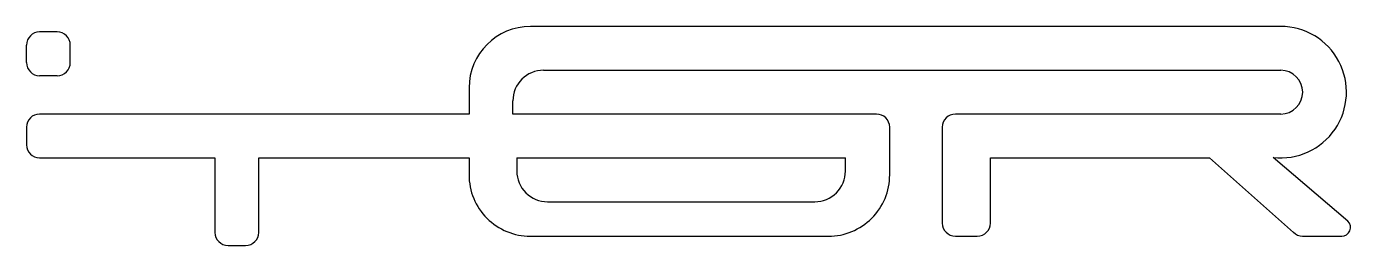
# Model space of a CAD drawing. Header units: millimetres. Extents: x 0 to 303, y -124 to -74.
import ezdxf

# ---------------------------------------------------------------- set-up
doc = ezdxf.new("R2010")
doc.units = ezdxf.units.MM

msp = doc.modelspace()

# ---------------------------------------------------------------- linework, layer by layer
at = {"color": 7, "linetype": 'Continuous', "lineweight": 25}
for p, q in [((7.46, -75.01), (3.46, -75.01)), ((286.71, -73.76), (115.46, -73.76)), ((0.46, -82.01), (0.46, -78.01)), ((10.46, -82.01), (10.46, -78.01)), ((118.46, -83.76), (286.71, -83.76)), ((7.46, -85.01), (3.46, -85.01)), ((101.46, -87.76), (101.46, -93.76)), ((111.46, -93.76), (111.46, -90.76)), ((101.46, -93.76), (3.46, -93.76)), ((194.46, -93.76), (111.46, -93.76)), ((286.71, -93.76), (212.46, -93.76)), ((0.46, -96.76), (0.46, -100.76)), ((197.46, -107.64), (197.46, -96.76)), ((209.46, -96.76), (209.46, -118.63)), ((3.46, -103.76), (43.46, -103.76)), ((43.46, -103.76), (43.46, -120.76)), ((53.46, -103.76), (101.46, -103.76)), ((53.46, -120.76), (53.46, -103.76)), ((101.46, -103.76), (101.46, -107.64)), ((112.35, -103.76), (187.35, -103.76)), ((112.35, -103.76), (112.35, -106.76)), ((187.35, -106.76), (187.35, -103.76)), ((220.46, -103.76), (270.46, -103.76)), ((220.46, -118.63), (220.46, -103.76)), ((270.46, -103.76), (289.58, -120.76)), ((302.04, -118.22), (285, -103.67)), ((119.35, -113.76), (180.35, -113.76)), ((46.46, -123.76), (50.46, -123.76)), ((115.46, -121.63), (183.46, -121.63)), ((212.46, -121.63), (217.46, -121.63)), ((291.7, -121.63), (300.63, -121.63))]:
    msp.add_line(p, q, dxfattribs=at)
for centre, radius, start, end in [((3.46, -78.01), 3, 90, 180), ((7.46, -78.01), 3, 0, 90), ((115.46, -87.76), 14, 90, 180), ((3.46, -82.01), 3, 180, 270), ((7.46, -82.01), 3, 270, 0), ((118.46, -90.76), 7, 90, 180), ((3.46, -96.76), 3, 90, 180), ((194.46, -96.76), 3, 0, 90), ((212.46, -96.76), 3, 90, 180), ((3.46, -100.76), 3, 180, 270), ((115.45, -107.64), 14, 180.0026, 270.0154), ((119.35, -106.76), 7, 180.0053, 270.0309), ((180.35, -106.76), 7, 269.9691, 359.9947), ((183.46, -107.64), 14, 269.9846, 359.9974), ((46.46, -120.76), 3, 180, 270), ((50.46, -120.76), 3, 270, 0), ((212.46, -118.63), 3, 180, 270), ((217.46, -118.63), 3, 270, 0), ((291.7, -118.63), 3, 225, 270), ((300.63, -119.63), 2, 270, 45)]:
    msp.add_arc(centre, radius, start, end, dxfattribs=at)
for radius, start in [(15, 263.4629), (5, 270)]:
    msp.add_arc((286.71, -88.76), radius, start, 90)

doc.saveas('drawing.dxf')
